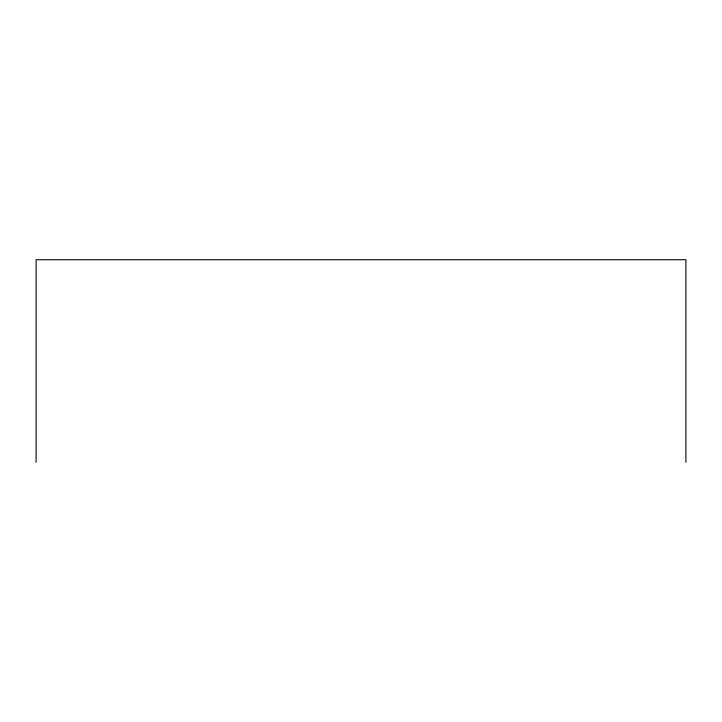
<?xml version="1.0" encoding="UTF-8"?>
<svg xmlns="http://www.w3.org/2000/svg" width="722" height="722" viewBox="0 0 722 722"><rect width="100%" height="100%" fill="white"/><g stroke="black" fill="none" stroke-linecap="round" stroke-linejoin="round"><path stroke-width="1.08" d="M685.9 462.279L685.9 259.721L36.1 259.721L36.1 462.279"/></g></svg>
